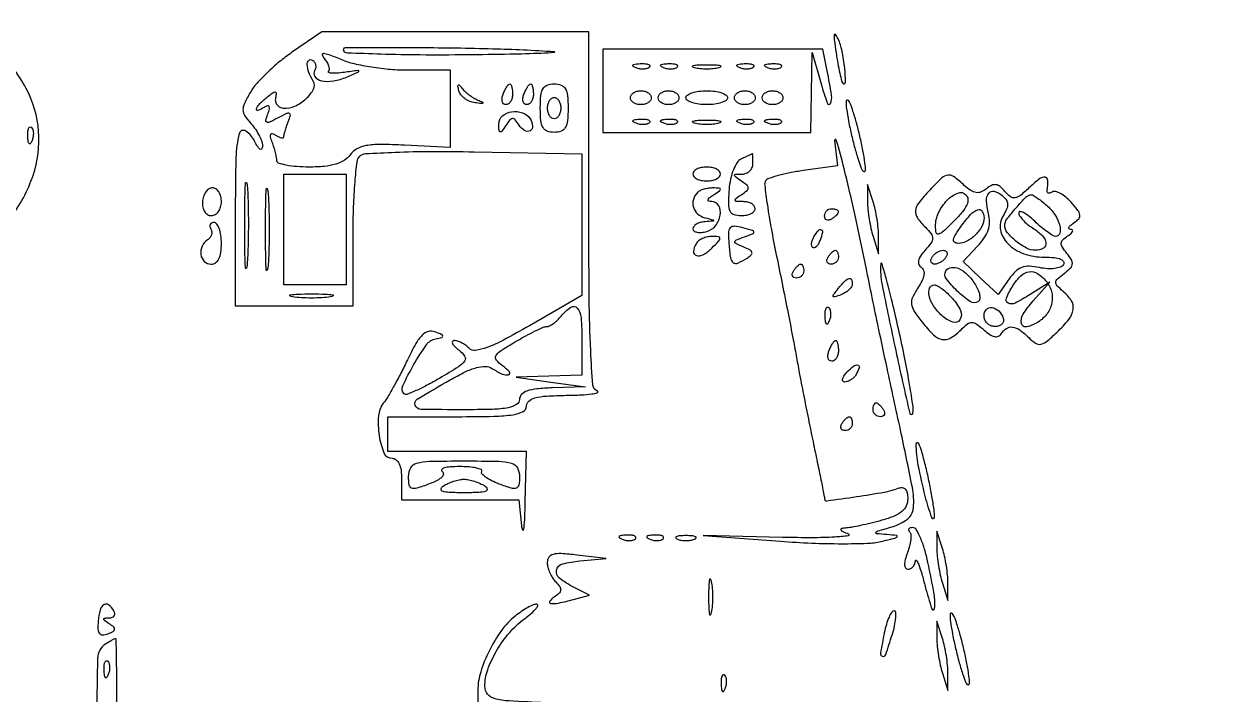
# Model space of a CAD drawing. Extents: x 23 to 255, y 40 to 184.
# Drawn here: x 74.74 to 89.27, y 153.72 to 161.9 of the extents above; entities that cross this region are included whole.
import ezdxf

# ---------------------------------------------------------------- set-up
doc = ezdxf.new("R2010")
doc.units = 0
doc.header["$MEASUREMENT"] = 0

msp = doc.modelspace()

# ---------------------------------------------------------------- linework, layer by layer
for points in [[(207.919475, 175.632891, 0.000007), (191.762556, 175.634099, 0.00002), (173.0434, 175.634494, 0.000013), (151.49745, 175.633531)], [(95.69618, 156.092772, 0.000016), (95.717608, 153.083264, 0.196413)], [(74.579835, 159.524835, 0.080969), (74.857126, 160.045684, 0.1019), (74.924853, 160.586723, 0.103022), (74.77334, 161.106015, 0.084419), (74.419254, 161.564474, 0.042049)]]:
    msp.add_lwpolyline(points, format="xyb")
for points in [[(78.012252, 161.5437, 0.021817), (77.860921, 161.429775, 0.018722), (77.711887, 161.297373, 0.019134), (77.585578, 161.16678, 0.050161), (77.50881, 161.061538, 0.020177), (77.435212, 160.923436, 0.119399), (77.418136, 160.843948, 0.14423), (77.441072, 160.772969, 0.034146), (77.518907, 160.674177, -0.03541), (77.573549, 160.604461, -0.033639), (77.61885, 160.526563, -0.035469), (77.649295, 160.452194, -0.091566), (77.657074, 160.394939, -0.168275), (77.646221, 160.367844, -0.387762), (77.626184, 160.365499, -0.101032), (77.595607, 160.398578, -0.023848), (77.559546, 160.46505, 0.134974), (77.452578, 160.587578, 0.515078), (77.373724, 160.55731, 0.057455), (77.332687, 160.262341, 0.005863), (77.3244, 159.5556), (77.3244, 158.4558), (78.0435, 158.4558), (78.7626, 158.4558), (78.7626, 159.32718, -0.008565), (78.768419, 159.666878, -0.012434), (78.786137, 159.966201, -0.008051), (78.810936, 160.213123, -0.16849), (78.842727, 160.27893, -0.184075), (78.91522, 160.31155, -0.00483), (79.274698, 160.329215, -0.009243), (79.713441, 160.33841, -0.005422), (80.238627, 160.334013), (81.5544, 160.308726), (81.553362, 159.445713), (81.552325, 158.5827), (80.912848, 158.212244, -0.008709), (80.598536, 158.0374, -0.033076), (80.393835, 157.944977, -0.056486), (80.256566, 157.910639, -0.233528), (80.177866, 157.937294, 0.042433), (80.134763, 157.973642, 0.037346), (80.084321, 158.003955, 0.039208), (80.034403, 158.024362, 0.0852), (79.99353, 158.030109, 0.27661), (79.974819, 158.018116, 0.241633), (79.975127, 157.994579, 0.08121), (80.003496, 157.957211, 0.02761), (80.055623, 157.912932, -0.085327), (80.123189, 157.840635, -0.306669), (80.122363, 157.78068, -0.100614), (80.04955, 157.711291, -0.007672), (79.816332, 157.569764, -0.011134), (79.663926, 157.48495, -0.017561), (79.529203, 157.419798, -0.011899), (79.417797, 157.373805, -0.296542), (79.386832, 157.380368, -0.312914), (79.369194, 157.47792, -0.022734), (79.50062, 157.734671, -0.025368), (79.657237, 157.979395, -0.189961), (79.770646, 158.052942, 0.012512), (79.846456, 158.070285, 0.376664), (79.85668, 158.085217, 0.266382), (79.843849, 158.102425, 0.008516), (79.760518, 158.13691, 0.160442), (79.680468, 158.141492, 0.134131), (79.606589, 158.098436, 0.067006), (79.527811, 157.993211, 0.015445), (79.425661, 157.796011, -0.007137), (79.345345, 157.634443, -0.007493), (79.261702, 157.477851, -0.007228), (79.185587, 157.344923, -0.032911), (79.135257, 157.2714, 0.146791), (79.072064, 157.110663, 0.058321), (79.080068, 156.871294, 0.061737), (79.139304, 156.659939, 0.302289), (79.237502, 156.5946, -0.176704), (79.286411, 156.576758, -0.11001), (79.323875, 156.527687, -0.073556), (79.347328, 156.447954, -0.034822), (79.3548, 156.3408), (79.3548, 156.087), (80.068793, 156.087), (80.782786, 156.087), (80.815972, 155.76975, 0.089741), (80.829787, 155.722281, 0.729347), (80.843616, 155.724396, 0.028552), (80.855879, 155.844596, 0.00535), (80.863378, 156.06585), (80.8776, 156.6792), (80.0316, 156.6792), (79.1856, 156.6792), (79.1856, 156.8907), (79.1856, 157.1022), (80.0316, 157.1022, 0.005163), (80.484214, 157.106873, 0.032071), (80.71545, 157.126522, 0.076301), (80.837105, 157.164314, 0.286822), (80.8776, 157.2291, -0.217437), (80.90543, 157.290071, -0.112062), (80.980938, 157.330461, -0.051988), (81.121248, 157.353696, -0.011625), (81.36405, 157.362679, 0.00846), (81.54385, 157.368191, 0.020338), (81.676541, 157.379931, 0.047327), (81.744203, 157.395309, 0.698914), (81.74475, 157.412029, -0.28401), (81.688589, 157.488441, -0.008141), (81.661559, 157.909599, -0.009756), (81.643619, 158.543344, -0.002176), (81.638814, 159.6261), (81.638628, 161.7975), (80.010264, 161.7975), (78.3819, 161.7975)], [(84.655519, 161.5437, 0.006898), (84.677519, 161.411497, 0.009719), (84.701039, 161.29435, 0.006366), (84.723757, 161.197456, 0.120459), (84.738123, 161.17005, 0.689044), (84.769573, 161.181832, 0.027799), (84.76101, 161.353315, 0.023299), (84.72876, 161.563752, 0.056746), (84.680649, 161.7129, 0.052205), (84.650232, 161.764849, 0.669598), (84.634582, 161.760964, 0.068523), (84.633919, 161.698476, 0.006223)], [(79.436683, 161.3322), (79.947, 161.3322), (79.947, 160.859196), (79.947, 160.386192), (79.390122, 160.41483, 0.010526), (79.093858, 160.423819, 0.046695), (78.920379, 160.409205, 0.083796), (78.80752, 160.368702, 0.107323), (78.725146, 160.295634, -0.097086), (78.652585, 160.228595, -0.066386), (78.549824, 160.18274, -0.049395), (78.410338, 160.156141, -0.022434), (78.224523, 160.1478, -0.018631), (78.074064, 160.153408, -0.030224), (77.947304, 160.170619, -0.030929), (77.853895, 160.195189, -0.323567), (77.832, 160.225481, 0.046979), (77.82826, 160.265198, 0.014648), (77.815351, 160.323729, 0.014499), (77.797019, 160.388613, 0.015514), (77.775323, 160.450859, -0.023756), (77.753788, 160.516084, -0.183547), (77.756677, 160.547524, -0.370727), (77.776656, 160.556113, -0.062479), (77.817623, 160.537385, 0.028142), (77.855619, 160.516761, 0.058548), (77.887526, 160.506043, 0.110237), (77.908463, 160.506304, 0.347766), (77.9166, 160.516588, -0.063716), (77.919625, 160.540229, -0.009132), (77.932794, 160.587302, -0.01025), (77.950621, 160.64266, -0.008591), (77.971728, 160.700623, 0.02563), (77.997097, 160.778435, 0.385913), (77.985174, 160.80175, 0.205211), (77.94982, 160.800218, 0.010821), (77.846732, 160.747884, -0.010841), (77.743842, 160.695656, -0.203259), (77.708358, 160.693988, -0.387401), (77.696358, 160.717177, -0.02619), (77.721381, 160.794221, 0.025444), (77.741714, 160.856509, 0.192656), (77.738205, 160.886628, 0.361459), (77.718038, 160.894694, 0.060158), (77.677177, 160.875785, -0.050112), (77.6006, 160.83847, -0.608296), (77.581895, 160.855539, -0.133658), (77.614558, 160.911588, -0.021176), (77.709873, 160.997762, -0.011035), (77.782265, 161.055191, -0.180464), (77.811426, 161.063941, -0.419849), (77.824503, 161.048734, -0.033679), (77.815623, 160.990816, 0.109241), (77.815541, 160.945791, 0.116017), (77.834592, 160.906027, 0.111368), (77.870157, 160.877781, 0.094509), (77.9166, 160.865381, 0.128783), (78.052378, 160.89061, 0.075715), (78.190363, 160.9832, 0.086406), (78.280129, 161.099759, 0.266784), (78.276534, 161.195457, -0.048455), (78.223636, 161.301653, -0.079178), (78.202982, 161.399868, -0.212245), (78.221914, 161.44882, -0.347297), (78.263807, 161.453657, -0.100076), (78.290039, 161.429069, -0.098183), (78.304879, 161.39606, -0.097697), (78.306041, 161.359746, -0.09801), (78.293318, 161.325757, 0.308441), (78.296657, 161.251256, 0.18375), (78.374786, 161.201815, 0.090929), (78.522255, 161.198956, 0.062025), (78.683523, 161.246354, 0.001173), (78.829733, 161.310267, 0.434261), (78.833219, 161.320216, 0.315748), (78.82195, 161.326036, 0.000985), (78.653922, 161.302881, -0.014946), (78.566441, 161.293305, -0.034899), (78.500615, 161.292689, -0.078348), (78.465781, 161.300361, -0.540807), (78.462838, 161.314438, 0.203908), (78.473034, 161.339738, 0.071554), (78.466579, 161.379218, 0.056681), (78.445902, 161.425747, 0.040348), (78.413093, 161.472483, -0.094473), (78.388143, 161.517686, -0.530327), (78.402122, 161.535724, -0.076197), (78.467555, 161.52138, -0.006968), (78.62261, 161.459117, 0.042655), (78.7747, 161.410311, 0.017653), (78.987043, 161.369482, 0.017314), (79.219035, 161.3415, 0.021356)], [(81.216, 161.55726, -0.917135), (81.216218, 161.546311, -0.017116), (81.057652, 161.534869, -0.004966), (80.676525, 161.524242, -0.001864), (80.142343, 161.516649, -0.004109), (79.581975, 161.515379, -0.006577), (79.103634, 161.524518, -0.002013), (78.692166, 161.539454, -0.24869), (78.648602, 161.56485, -0.587395), (78.671446, 161.606009, -0.001215), (79.577711, 161.605532, -0.005979), (80.466762, 161.592271, -0.009912)], [(81.8082, 161.0784), (81.8082, 160.5708), (83.0772, 160.5708), (84.3462, 160.5708), (84.354506, 161.05725), (84.362811, 161.5437), (84.4731, 161.163, 0.014578), (84.549825, 160.92441, 0.671251), (84.587492, 160.922594, 0.150465), (84.601321, 161.022218, 0.009162), (84.547125, 161.321625), (84.49425, 161.586), (83.151225, 161.586), (81.8082, 161.586)], [(82.377488, 161.365688, -0.126455), (82.349829, 161.349339, -0.060344), (82.308772, 161.342642, -0.05415), (82.261603, 161.345808, -0.051402), (82.215338, 161.359009, -0.054073), (82.180087, 161.377752, -0.470617), (82.178628, 161.39317, -0.168741), (82.203311, 161.405126, -0.018894), (82.26645, 161.410121, -0.028489), (82.325347, 161.409191, -0.077125), (82.365954, 161.399824, -0.208169), (82.381397, 161.384203, -0.296942)], [(82.715888, 161.365688, -0.126455), (82.688229, 161.349339, -0.060344), (82.647172, 161.342642, -0.05415), (82.600003, 161.345808, -0.051402), (82.553738, 161.359009, -0.054073), (82.518487, 161.377752, -0.470617), (82.517028, 161.39317, -0.168741), (82.541711, 161.405126, -0.018894), (82.60485, 161.410121, -0.028489), (82.663747, 161.409191, -0.077125), (82.704354, 161.399824, -0.208169), (82.719797, 161.384203, -0.296942)], [(83.22525, 161.358483, -0.039571), (83.157801, 161.346452, -0.024357), (83.0772, 161.342524, -0.024357), (82.996599, 161.346452, -0.039571), (82.92915, 161.358483, -0.161593), (82.907227, 161.372722, -0.542911), (82.911569, 161.385808, -0.052887), (82.971282, 161.394828, -0.011065), (83.0772, 161.397173, -0.011065), (83.183118, 161.394828, -0.052887), (83.242831, 161.385808, -0.542911), (83.247173, 161.372722, -0.161593)], [(83.646488, 161.365688, -0.126455), (83.618829, 161.349339, -0.060344), (83.577772, 161.342642, -0.05415), (83.530603, 161.345808, -0.051402), (83.484338, 161.359009, -0.054073), (83.449087, 161.377752, -0.470617), (83.447628, 161.39317, -0.168741), (83.472311, 161.405126, -0.018894), (83.53545, 161.410121, -0.028489), (83.594347, 161.409191, -0.077125), (83.634954, 161.399824, -0.208169), (83.650397, 161.384203, -0.296942)], [(83.984888, 161.365688, -0.126455), (83.957229, 161.349339, -0.060344), (83.916172, 161.342642, -0.05415), (83.869003, 161.345808, -0.051402), (83.822738, 161.359009, -0.054073), (83.787487, 161.377752, -0.470617), (83.786028, 161.39317, -0.168741), (83.810711, 161.405126, -0.018894), (83.87385, 161.410121, -0.028489), (83.932747, 161.409191, -0.077125), (83.973354, 161.399824, -0.208169), (83.988797, 161.384203, -0.296942)], [(80.2854, 160.965677, -0.011419), (80.3422, 160.940191, -0.524627), (80.343927, 160.929485, -0.218072), (80.326884, 160.923553, -0.006534), (80.25011, 160.931842, -0.068372), (80.185518, 160.948828, -0.06169), (80.1254, 160.983002, -0.065182), (80.078606, 161.028405, -0.101374), (80.05332, 161.0784, -0.015469), (80.040562, 161.131625, -0.258208), (80.045762, 161.148372, -0.422126), (80.059118, 161.147911, -0.023327), (80.088609, 161.112235, 0.046559), (80.124495, 161.072711, 0.025114), (80.175246, 161.030795, 0.024796), (80.231698, 160.992952, 0.035522)], [(80.7084, 161.0361, -0.062722), (80.702289, 160.987579, -0.08088), (80.684329, 160.946477, -0.098158), (80.657707, 160.918971, -0.152681), (80.626455, 160.9092, -0.184534), (80.599334, 160.919562, -0.147206), (80.582886, 160.946477, -0.100118), (80.580558, 160.987509, -0.055937), (80.593206, 161.0361, -0.02136), (80.614282, 161.084708, -0.030395), (80.637365, 161.125723, -0.030693), (80.659389, 161.15563, -0.222225), (80.675151, 161.163, -0.289661), (80.688005, 161.154871, -0.046727), (80.698633, 161.125723, -0.039339), (80.705991, 161.08473, -0.024748)], [(80.9622, 161.0361, -0.062722), (80.956089, 160.987579, -0.08088), (80.938129, 160.946477, -0.098158), (80.911507, 160.918971, -0.152681), (80.880255, 160.9092, -0.184534), (80.853134, 160.919562, -0.147206), (80.836686, 160.946477, -0.100118), (80.834358, 160.987509, -0.055937), (80.847006, 161.0361, -0.02136), (80.868082, 161.084708, -0.030395), (80.891165, 161.125723, -0.030693), (80.913189, 161.15563, -0.222225), (80.928951, 161.163, -0.289661), (80.941805, 161.154871, -0.046727), (80.952433, 161.125723, -0.039339), (80.959791, 161.08473, -0.024748)], [(81.3852, 160.8669, -0.022514), (81.378247, 160.712566, -0.10769), (81.351964, 160.628963, -0.177212), (81.300808, 160.585799, -0.087745), (81.216, 160.5708, -0.087745), (81.131192, 160.585799, -0.177212), (81.080036, 160.628963, -0.10769), (81.053753, 160.712566, -0.022514), (81.0468, 160.8669, -0.022514), (81.053753, 161.021234, -0.10769), (81.080036, 161.104837, -0.177212), (81.131192, 161.148001, -0.087745), (81.216, 161.163, -0.087745), (81.300808, 161.148001, -0.177212), (81.351964, 161.104837, -0.10769), (81.378247, 161.021234, -0.022514)], [(81.1314, 160.8669, 0.064853), (81.137719, 160.818386, 0.082425), (81.156251, 160.777277, 0.098894), (81.183737, 160.749777, 0.148195), (81.216, 160.74, 0.148195), (81.248263, 160.749777, 0.098894), (81.275749, 160.777277, 0.082425), (81.294281, 160.818386, 0.064853), (81.3006, 160.8669, 0.064853), (81.294281, 160.915414, 0.082425), (81.275749, 160.956523, 0.098894), (81.248263, 160.984023, 0.148195), (81.216, 160.9938, 0.148195), (81.183737, 160.984023, 0.098894), (81.156251, 160.956523, 0.082425), (81.137719, 160.915414, 0.064853)], [(82.4004, 160.9938, -0.148195), (82.390623, 160.961537, -0.098894), (82.363123, 160.934051, -0.082425), (82.322014, 160.915519, -0.064853), (82.2735, 160.9092, -0.064853), (82.224986, 160.915519, -0.082425), (82.183877, 160.934051, -0.098894), (82.156377, 160.961537, -0.148195), (82.1466, 160.9938, -0.148195), (82.156377, 161.026063, -0.098894), (82.183877, 161.053549, -0.082425), (82.224986, 161.072081, -0.064853), (82.2735, 161.0784, -0.064853), (82.322014, 161.072081, -0.082425), (82.363123, 161.053549, -0.098894), (82.390623, 161.026063, -0.148195)], [(82.7388, 160.9938, -0.148195), (82.729023, 160.961537, -0.098894), (82.701523, 160.934051, -0.082425), (82.660414, 160.915519, -0.064853), (82.6119, 160.9092, -0.064853), (82.563386, 160.915519, -0.082425), (82.522277, 160.934051, -0.098894), (82.494777, 160.961537, -0.148195), (82.485, 160.9938, -0.148195), (82.494777, 161.026063, -0.098894), (82.522277, 161.053549, -0.082425), (82.563386, 161.072081, -0.064853), (82.6119, 161.0784, -0.064853), (82.660414, 161.072081, -0.082425), (82.701523, 161.053549, -0.098894), (82.729023, 161.026063, -0.148195)], [(83.331, 160.9938, -0.254951), (83.313271, 160.961291, -0.06271), (83.256446, 160.934051, -0.048861), (83.174427, 160.915356, -0.031626), (83.0772, 160.9092, -0.031626), (82.979973, 160.915356, -0.048861), (82.897954, 160.934051, -0.06271), (82.841129, 160.961291, -0.254951), (82.8234, 160.9938, -0.254951), (82.841129, 161.026309, -0.06271), (82.897954, 161.053549, -0.048861), (82.979973, 161.072244, -0.031626), (83.0772, 161.0784, -0.031626), (83.174427, 161.072244, -0.048861), (83.256446, 161.053549, -0.06271), (83.313271, 161.026309, -0.254951)], [(83.6694, 160.9938, -0.148195), (83.659623, 160.961537, -0.098894), (83.632123, 160.934051, -0.082425), (83.591014, 160.915519, -0.064853), (83.5425, 160.9092, -0.064853), (83.493986, 160.915519, -0.082425), (83.452877, 160.934051, -0.098894), (83.425377, 160.961537, -0.148195), (83.4156, 160.9938, -0.148195), (83.425377, 161.026063, -0.098894), (83.452877, 161.053549, -0.082425), (83.493986, 161.072081, -0.064853), (83.5425, 161.0784, -0.064853), (83.591014, 161.072081, -0.082425), (83.632123, 161.053549, -0.098894), (83.659623, 161.026063, -0.148195)], [(84.0078, 160.9938, -0.148195), (83.998023, 160.961537, -0.098894), (83.970523, 160.934051, -0.082425), (83.929414, 160.915519, -0.064853), (83.8809, 160.9092, -0.064853), (83.832386, 160.915519, -0.082425), (83.791277, 160.934051, -0.098894), (83.763777, 160.961537, -0.148195), (83.754, 160.9938, -0.148195), (83.763777, 161.026063, -0.098894), (83.791277, 161.053549, -0.082425), (83.832386, 161.072081, -0.064853), (83.8809, 161.0784, -0.064853), (83.929414, 161.072081, -0.082425), (83.970523, 161.053549, -0.098894), (83.998023, 161.026063, -0.148195)], [(84.778397, 160.9515, 0.044874), (84.78342, 160.859647, 0.010554), (84.808782, 160.707746, 0.010788), (84.845546, 160.533655, 0.010425), (84.890167, 160.3593, 0.010506), (84.935996, 160.207061, 0.034987), (84.975038, 160.110259, 0.2376), (84.997959, 160.0928, 0.458662), (85.013803, 160.1055, 0.044874), (85.00878, 160.197353, 0.010554), (84.983418, 160.349254, 0.010788), (84.946654, 160.523345, 0.010425), (84.902033, 160.6977, 0.010506), (84.856204, 160.849939, 0.034987), (84.817162, 160.946741, 0.2376), (84.794241, 160.9642, 0.458662)], [(80.923379, 160.734371, -0.1176), (80.952132, 160.647444, -0.29308), (80.922283, 160.590785, -0.273486), (80.85553, 160.591999, -0.112315), (80.7884, 160.65785, 0.027559), (80.740444, 160.724119, 0.229999), (80.707835, 160.739357, 0.221623), (80.674898, 160.723398, 0.025631), (80.625095, 160.6554, -0.011267), (80.576617, 160.585059, -0.306546), (80.556468, 160.577706, -0.328172), (80.543238, 160.593682, -0.012169), (80.540495, 160.67655, -0.221793), (80.583809, 160.77155, -0.140061), (80.696657, 160.823059, -0.124466), (80.830153, 160.809964, -0.169544)], [(82.377488, 160.688887, -0.126455), (82.349829, 160.672539, -0.060344), (82.308772, 160.665842, -0.05415), (82.261603, 160.669008, -0.051402), (82.215338, 160.682209, -0.054073), (82.180087, 160.700952, -0.470617), (82.178628, 160.71637, -0.168741), (82.203311, 160.728326, -0.018894), (82.26645, 160.733321, -0.028489), (82.325347, 160.732391, -0.077125), (82.365954, 160.723024, -0.208169), (82.381397, 160.707403, -0.296942)], [(82.715888, 160.688887, -0.126455), (82.688229, 160.672539, -0.060344), (82.647172, 160.665842, -0.05415), (82.600003, 160.669008, -0.051402), (82.553738, 160.682209, -0.054073), (82.518487, 160.700952, -0.470617), (82.517028, 160.71637, -0.168741), (82.541711, 160.728326, -0.018894), (82.60485, 160.733321, -0.028489), (82.663747, 160.732391, -0.077125), (82.704354, 160.723024, -0.208169), (82.719797, 160.707403, -0.296942)], [(83.22525, 160.681683, -0.039571), (83.157801, 160.669652, -0.024357), (83.0772, 160.665724, -0.024357), (82.996599, 160.669652, -0.039571), (82.92915, 160.681683, -0.161593), (82.907227, 160.695922, -0.542911), (82.911569, 160.709008, -0.052887), (82.971282, 160.718028, -0.011065), (83.0772, 160.720373, -0.011065), (83.183118, 160.718028, -0.052887), (83.242831, 160.709008, -0.542911), (83.247173, 160.695922, -0.161593)], [(83.646488, 160.688887, -0.126455), (83.618829, 160.672539, -0.060344), (83.577772, 160.665842, -0.05415), (83.530603, 160.669008, -0.051402), (83.484338, 160.682209, -0.054073), (83.449087, 160.700952, -0.470617), (83.447628, 160.71637, -0.168741), (83.472311, 160.728326, -0.018894), (83.53545, 160.733321, -0.028489), (83.594347, 160.732391, -0.077125), (83.634954, 160.723024, -0.208169), (83.650397, 160.707403, -0.296942)], [(83.984888, 160.688887, -0.126455), (83.957229, 160.672539, -0.060344), (83.916172, 160.665842, -0.05415), (83.869003, 160.669008, -0.051402), (83.822738, 160.682209, -0.054073), (83.787487, 160.700952, -0.470617), (83.786028, 160.71637, -0.168741), (83.810711, 160.728326, -0.018894), (83.87385, 160.733321, -0.028489), (83.932747, 160.732391, -0.077125), (83.973354, 160.723024, -0.208169), (83.988797, 160.707403, -0.296942)], [(74.844191, 160.470338, -0.054073), (74.825448, 160.435087, -0.470617), (74.81003, 160.433628, -0.168741), (74.798074, 160.458311, -0.018894), (74.793079, 160.52145, -0.028489), (74.794009, 160.580347, -0.077125), (74.803376, 160.620954, -0.208169), (74.818997, 160.636397, -0.296942), (74.837513, 160.632487, -0.126455), (74.853861, 160.604829, -0.060344), (74.860558, 160.563772, -0.05415), (74.857392, 160.516603, -0.051402)], [(84.637261, 160.4721), (84.671674, 160.1619), (84.255232, 160.104624, 0.013744), (84.092629, 160.077688, 0.019014), (83.94867, 160.044031, 0.015845), (83.833639, 160.008525, 0.17324), (83.79641, 159.978778, 0.171175), (83.784806, 159.925514, 0.004655), (83.817105, 159.685669, 0.009137), (83.8634, 159.40142, 0.006076), (83.926374, 159.077253, -0.001287), (83.997836, 158.72733, -0.00116), (84.070041, 158.364724, -0.001162), (84.133256, 158.039384, -0.003685), (84.173441, 157.8213, 0.003468), (84.211382, 157.61489, 0.001435), (84.265444, 157.336172, 0.001419), (84.32511, 157.037694, 0.001828), (84.381713, 156.7638, -0.000903), (84.432906, 156.518379, -0.001406), (84.476052, 156.30665, -0.000387), (84.51299, 156.122005, -0.048642), (84.515331, 156.098544, 0.453543), (84.541443, 156.075782, 0.002565), (84.905085, 156.126943, 0.008073), (85.241985, 156.181673, 0.047339), (85.414516, 156.229757, -0.114441), (85.463789, 156.236626, -0.190112), (85.500768, 156.218069, -0.134438), (85.523497, 156.1725, -0.048889), (85.5306, 156.100028, -0.105099), (85.512149, 156.013218, -0.115744), (85.460256, 155.94486, -0.078512), (85.36549, 155.888784, -0.026687), (85.21335, 155.837648, -0.007547), (85.082584, 155.80345, -0.007754), (84.952015, 155.773539, -0.007553), (84.838047, 155.751079, -0.032248), (84.7692, 155.743126, 0.04178), (84.721677, 155.736717, 0.497028), (84.715019, 155.722228, 0.164179), (84.73641, 155.702159, 0.013775), (84.807206, 155.672184, -0.772333), (84.80445, 155.648827, -0.021177), (84.639143, 155.632956, -0.013037), (84.364263, 155.625451, -0.005878), (84.003506, 155.62925), (83.0349, 155.65084), (83.977153, 155.581563, 0.008436), (84.358755, 155.559971, 0.009489), (84.726176, 155.552375, 0.008851), (85.038404, 155.557373, 0.04961), (85.203853, 155.579483, 0.002929), (85.37296, 155.62048, 0.153431), (85.401232, 155.637743, 0.606293), (85.395709, 155.651901, 0.007978), (85.2768, 155.66297, -0.006797), (85.149204, 155.674544, -0.563406), (85.142273, 155.689244, -0.175097), (85.167029, 155.70762, -0.002694), (85.34025, 155.758649, 0.093708), (85.526032, 155.852544, 0.210501), (85.600345, 155.988246, 0.070214), (85.586708, 156.239954, 0.00484), (85.442096, 156.938968, -0.000282), (85.278301, 157.695856, -0.000993), (85.174188, 158.18297, -0.001468), (85.09592, 158.558187, -0.001628), (85.02256, 158.9211, 0.005551), (84.89302, 159.537018, 0.006273), (84.754709, 160.125221, 0.0116), (84.658751, 160.47646, 0.914093)], [(83.5002, 160.247604, 0.142035), (83.448525, 160.203399, 0.049591), (83.402728, 160.115829, 0.043197), (83.36781, 160.001501, 0.033669), (83.349317, 159.87285, 0.017048), (83.342084, 159.698082, 0.111431), (83.360678, 159.612805, 0.20546), (83.408497, 159.570106, 0.081079), (83.497367, 159.5556, 0.047207), (83.563209, 159.56183, 0.067188), (83.618865, 159.580451, 0.087338), (83.656395, 159.607888, 0.193692), (83.6694, 159.6402, 0.169824), (83.658075, 159.672581, 0.09332), (83.62591, 159.700329, 0.074289), (83.577984, 159.719328, 0.055145), (83.52135, 159.726095, -0.012169), (83.438482, 159.728838, -0.328172), (83.422506, 159.742068, -0.306546), (83.429859, 159.762217, -0.011267), (83.5002, 159.810695, 0.02521), (83.569122, 159.861086, 0.226004), (83.5848, 159.894, 0.226004), (83.569122, 159.926914, 0.02521), (83.5002, 159.977305, -0.008698), (83.426969, 160.027222, -0.265552), (83.417955, 160.04657, -0.372662), (83.430885, 160.059213, -0.012778), (83.50725, 160.061905, 0.093433), (83.558383, 160.072057, 0.095571), (83.601852, 160.100096, 0.0981), (83.630954, 160.141579, 0.104427), (83.6412, 160.1901, 0.005216), (83.640697, 160.238358, 0.009339), (83.639129, 160.277976, 0.004563), (83.636978, 160.309869, 0.611382), (83.63415, 160.311054, -0.063718), (83.628391, 160.307335, -0.000941), (83.591894, 160.289963, -0.002549), (83.549343, 160.270072, -0.001679)], [(82.908, 160.0632, 0.191087), (82.920815, 160.030893, 0.088204), (82.957703, 160.003451, 0.068025), (83.012446, 159.984834, 0.048028), (83.0772, 159.9786, 0.048028), (83.141954, 159.984834, 0.068025), (83.196697, 160.003451, 0.088204), (83.233585, 160.030893, 0.191087), (83.2464, 160.0632, 0.191087), (83.233585, 160.095507, 0.088204), (83.196697, 160.122949, 0.068025), (83.141954, 160.141566, 0.048028), (83.0772, 160.1478, 0.048028), (83.012446, 160.141566, 0.068025), (82.957703, 160.122949, 0.088204), (82.920815, 160.095507, 0.191087)], [(77.471611, 158.987639, -0.045022), (77.460352, 158.914362, -0.85479), (77.449885, 158.915266, -0.014736), (77.442567, 159.095326, -0.002694), (77.440646, 159.4287, -0.002807), (77.442397, 159.762799, -0.012902), (77.449497, 159.956375, -0.764402), (77.460134, 159.958564, -0.099936), (77.471264, 159.918239, -0.011299), (77.480964, 159.714135, -0.006131), (77.484138, 159.462938, -0.006105), (77.48111, 159.207133, -0.009604)], [(85.039866, 159.7248, 0.025208), (85.044723, 159.628521, 0.014493), (85.059763, 159.5133, 0.014456), (85.081635, 159.398135, 0.023338), (85.1076, 159.3018), (85.175334, 159.0903), (85.175334, 159.3018, 0.025208), (85.170477, 159.398079, 0.014493), (85.155437, 159.5133, 0.014456), (85.133565, 159.628465, 0.023338), (85.1076, 159.7248), (85.039866, 159.9363)], [(85.799147, 159.867397, 0.021701), (85.665429, 159.712076, 0.138707), (85.626159, 159.617012, 0.183392), (85.648205, 159.529456, 0.044024), (85.746112, 159.412602, -0.032653), (85.815892, 159.33306, -0.170215), (85.833834, 159.278486, -0.1546), (85.814595, 159.221639, -0.02562), (85.740601, 159.130944, 0.035649), (85.686772, 159.062197, 0.092108), (85.661794, 159.004623, 0.14991), (85.665075, 158.959108, 0.163342), (85.693349, 158.925087, -0.169531), (85.723322, 158.888125, -0.12486), (85.728469, 158.835251, -0.077265), (85.70624, 158.764791, -0.030062), (85.65533, 158.675861, 0.034808), (85.589167, 158.557702, 0.140486), (85.575995, 158.476963, 0.117005), (85.606554, 158.393343, 0.0208), (85.70471, 158.257273, 0.031862), (85.844504, 158.101134, 0.146788), (85.950689, 158.045124, 0.188258), (86.054606, 158.063848, 0.058809), (86.181198, 158.163712, -0.032653), (86.26074, 158.233492, -0.170215), (86.315314, 158.251434, -0.1546), (86.372161, 158.232195, -0.02562), (86.462856, 158.158201, 0.035064), (86.532215, 158.103761, 0.093945), (86.589613, 158.078949, 0.153661), (86.634957, 158.082778, 0.158312), (86.669294, 158.111889, -0.107939), (86.733592, 158.178382, -0.181373), (86.808312, 158.195742, -0.124172), (86.897515, 158.160357, -0.040192), (87.006503, 158.067612, 0.047378), (87.089965, 157.998627, 0.197238), (87.152569, 157.985509, 0.128566), (87.22282, 158.018467, 0.016141), (87.349484, 158.131062, 0.0337), (87.49561, 158.289664, 0.131864), (87.548824, 158.410481, 0.182316), (87.526002, 158.518616, 0.077505), (87.426461, 158.63134, -0.026628), (87.352542, 158.699648, -0.210214), (87.336606, 158.742347, -0.199382), (87.356925, 158.784325, -0.023759), (87.439014, 158.850555, 0.035777), (87.513497, 158.91366, 0.165679), (87.538592, 158.963309, 0.171048), (87.527755, 159.016993, 0.0387), (87.473243, 159.094104, -0.029251), (87.417412, 159.17, -0.15526), (87.403944, 159.219101, -0.194053), (87.422694, 159.260673, -0.049936), (87.48184, 159.306952, 0.030341), (87.523222, 159.336798, 0.113205), (87.54277, 159.361994, 0.334206), (87.539271, 159.378354, 0.172798), (87.5187, 159.3864, -0.179273), (87.498436, 159.394621, -0.331392), (87.49524, 159.411183, -0.109975), (87.515464, 159.436792, -0.029829), (87.557636, 159.467131, 0.064804), (87.61647, 159.516028, 0.222778), (87.631209, 159.562113, 0.133248), (87.60737, 159.619492, 0.019215), (87.52518, 159.71764, 0.035386), (87.459929, 159.780218, 0.048999), (87.392864, 159.82569, 0.059351), (87.333654, 159.849294, 0.206449), (87.293797, 159.843417, -0.06156), (87.265745, 159.83053, -0.16608), (87.244112, 159.830996, -0.234561), (87.231965, 159.843793, -0.118182), (87.230522, 159.866562, 0.045485), (87.240082, 159.984195, 0.357342), (87.207385, 160.023314, 0.215463), (87.142927, 160.007795, 0.023378), (87.023798, 159.905929, -0.01665), (86.906158, 159.802565, -0.127521), (86.839991, 159.771905, -0.210561), (86.783907, 159.785321, -0.057113), (86.716473, 159.849925, 0.045062), (86.657355, 159.909353, 0.138602), (86.6061, 159.932395, 0.152616), (86.553486, 159.924128, 0.058562), (86.490688, 159.883367, -0.071977), (86.42568, 159.843598, -0.140087), (86.365838, 159.83596, -0.110804), (86.301463, 159.861087, -0.035698), (86.220302, 159.924624, 0.023628), (86.090734, 160.031195, 0.196503), (86.018591, 160.049847, 0.157753), (85.945471, 160.014708, 0.013926)], [(76.924661, 159.7248, 0.066491), (76.928488, 159.658435, 0.095658), (76.95032, 159.603953, 0.115555), (76.98702, 159.568449, 0.135509), (77.033558, 159.5556, 0.137911), (77.079945, 159.568643, 0.100156), (77.119468, 159.605302, 0.085963), (77.146077, 159.660135, 0.070191), (77.1552, 159.7248, 0.062504), (77.147081, 159.789495, 0.080718), (77.123212, 159.844297, 0.098074), (77.087834, 159.880973, 0.153153), (77.046303, 159.894, 0.1482), (77.003766, 159.881109, 0.089983), (76.965651, 159.844297, 0.07566), (76.937655, 159.789494, 0.061594)], [(77.725171, 158.94225, -0.067956), (77.713871, 158.888054, -0.813012), (77.703226, 158.889507, -0.014551), (77.695953, 159.067913, -0.002911), (77.694099, 159.3864, -0.002911), (77.695953, 159.704887, -0.014551), (77.703226, 159.883293, -0.813012), (77.713871, 159.884746, -0.067956), (77.725171, 159.83055, -0.01099), (77.734856, 159.628348, -0.006471), (77.737988, 159.3864, -0.006471), (77.734856, 159.144452, -0.01099)], [(82.9644, 159.8376, 0.127289), (82.914483, 159.75283, 0.142945), (82.914955, 159.658422, 0.139296), (82.966454, 159.577326, 0.118701), (83.05605, 159.529317, -0.001923), (83.155555, 159.502904, -0.339035), (83.1618, 159.494753, -0.392517), (83.155365, 159.487819, -0.002113), (83.05605, 159.480814, 0.049341), (82.999402, 159.471393, 0.066432), (82.95149, 159.451358, 0.083422), (82.919121, 159.424359, 0.179168), (82.908, 159.39432, 0.24384), (82.921328, 159.368617, 0.106581), (82.957703, 159.353163, 0.070464), (83.012369, 159.350499, 0.040966), (83.0772, 159.361887, 0.162383), (83.185074, 159.432214, 0.125305), (83.242926, 159.561139, 0.170156), (83.22382, 159.676164, 0.27054), (83.14065, 159.726095, -0.066727), (83.102164, 159.731735, -0.405416), (83.093063, 159.747569, -0.167501), (83.109191, 159.772156, -0.021149), (83.1618, 159.8094, 0.008598), (83.235053, 159.858545, 0.267923), (83.243991, 159.877575, 0.372664), (83.23119, 159.89006, 0.012454), (83.15475, 159.892705, 0.037881), (83.09933, 159.889038, 0.035016), (83.04358, 159.877052, 0.036904), (82.995447, 159.859178, 0.089251)], [(86.098574, 159.492919, -0.007549), (85.963886, 159.362238, -0.116372), (85.908311, 159.330159, -0.427112), (85.878591, 159.346999, -0.062071), (85.869, 159.423961, -0.110458), (85.906017, 159.589479, -0.081606), (86.012773, 159.744557, -0.105893), (86.14026, 159.830666, -0.300714), (86.240395, 159.810245, -0.185426), (86.26435, 159.756416, -0.118631), (86.251666, 159.688311, -0.068146), (86.198048, 159.602097, -0.02324)], [(86.693817, 159.553118, 0.189335), (86.661913, 159.381698, 0.149765), (86.750968, 159.21375, 0.112816), (86.94656, 159.090785, 0.084339), (87.198405, 159.048, -0.02265), (87.317278, 159.042612, -0.069331), (87.39567, 159.024338, -0.163172), (87.430988, 158.995131, -0.284827), (87.431039, 158.958447, -0.166335), (87.392947, 158.927163, -0.057799), (87.323022, 158.90987, -0.048853), (87.234471, 158.90727, -0.036998), (87.138184, 158.92106, 0.042435), (87.013797, 158.937497, 0.101213), (86.922153, 158.923161, 0.104288), (86.845177, 158.87439, 0.046839), (86.76726, 158.782748), (86.633845, 158.59227), (86.420148, 158.793028), (86.206451, 158.993785), (86.386473, 159.185409, 0.041537), (86.464864, 159.284121, 0.068319), (86.511331, 159.379897, 0.075686), (86.527471, 159.477307, 0.064846), (86.515387, 159.580657, -0.046362), (86.491224, 159.737097, -0.178828), (86.519183, 159.829664, -0.309642), (86.586205, 159.852098, -0.104165), (86.682277, 159.801451, -0.067664), (86.73066, 159.748776, -0.141278), (86.748402, 159.69649, -0.1149), (86.737131, 159.63537, -0.036788)], [(87.237089, 159.669388, -0.066225), (87.330517, 159.559134, -0.078522), (87.385384, 159.434261, -0.132742), (87.38476, 159.340545, -0.337), (87.333803, 159.3018, -0.142117), (87.300948, 159.311331, -0.015619), (87.235325, 159.355834, -0.018079), (87.159226, 159.4153, -0.013682), (87.080003, 159.485747, 0.020226), (87.004767, 159.550905, 0.045347), (86.941717, 159.592454, 0.095306), (86.900522, 159.605287, 0.447398), (86.8842, 159.590697, 0.146659), (86.895436, 159.553215, 0.039831), (86.933903, 159.503866, 0.03672), (86.988639, 159.452291, 0.031013), (87.0534, 159.406033, -0.055089), (87.171733, 159.312608, -0.166664), (87.21688, 159.22197, -0.303816), (87.185451, 159.158228, -0.131452), (87.089657, 159.1326, -0.119543), (86.978845, 159.159478, -0.051702), (86.850963, 159.24312, -0.051691), (86.746864, 159.347309, -0.172089), (86.715, 159.437146, -0.162462), (86.73955, 159.510709, -0.017883), (86.852872, 159.650848, -0.016507), (86.97592, 159.783262, -0.199857), (87.0387, 159.8094, -0.1399), (87.063701, 159.802265, -0.014647), (87.114994, 159.768271, -0.017248), (87.174648, 159.72301, -0.013002)], [(84.6846, 159.602893, -0.151918), (84.679055, 159.585065, -0.038439), (84.659749, 159.561186, -0.035638), (84.632383, 159.536057, -0.029505), (84.6, 159.5133, -0.082592), (84.567674, 159.500059, -0.161196), (84.540251, 159.502691, -0.182303), (84.522023, 159.520579, -0.108972), (84.5154, 159.550607, -0.093332), (84.52184, 159.584807, -0.09642), (84.540251, 159.613882, -0.099167), (84.56772, 159.633342, -0.105053), (84.6, 159.6402, -0.042167), (84.632389, 159.637464, -0.061769), (84.659749, 159.629241, -0.081139), (84.678301, 159.617159, -0.210953)], [(86.4612, 159.53022, -0.123208), (86.434635, 159.42405, -0.07547), (86.357044, 159.320058, -0.075215), (86.25174, 159.243443, -0.120284), (86.14423, 159.2172, -0.15613), (86.10175, 159.230796, -0.290693), (86.088667, 159.263037, -0.096672), (86.112067, 159.322825, -0.01584), (86.1823, 159.426041, -0.025918), (86.297921, 159.568733, -0.120707), (86.384827, 159.6279, -0.355553), (86.438219, 159.609866, -0.141388)], [(77.024687, 159.392246, -0.108373), (77.036667, 159.358127, -0.099685), (77.033806, 159.321016, -0.095498), (77.016506, 159.286625, -0.090427), (76.98738, 159.260353, 0.148211), (76.919841, 159.183803, 0.14235), (76.904788, 159.081332, 0.164492), (76.946918, 158.996935, 0.19796), (77.0283, 158.9634, 0.152103), (77.083202, 158.980497, 0.12651), (77.123475, 159.02685, 0.082504), (77.147674, 159.105352, 0.033607), (77.1552, 159.2172, 0.033538), (77.148672, 159.314416, 0.051357), (77.128882, 159.396446, 0.066625), (77.099993, 159.452982, 0.246132), (77.065607, 159.471, 0.098926), (77.035199, 159.464924, 0.176081), (77.01663, 159.447866, 0.169366), (77.012933, 159.422307, 0.090666)], [(83.34824, 159.209477, 0.017707), (83.367135, 159.040653, 0.19387), (83.400963, 158.9829, 0.277822), (83.457493, 158.976315, 0.034756), (83.570743, 159.037522, 0.049185), (83.620578, 159.07646, 0.28581), (83.628542, 159.107333, 0.19688), (83.604051, 159.136821, 0.025587), (83.528443, 159.172207, -0.009852), (83.431298, 159.214002, -0.315152), (83.418818, 159.235098, -0.2832), (83.433932, 159.255901, -0.008528), (83.53797, 159.296667, 0.007826), (83.642138, 159.337317, 0.359229), (83.65228, 159.356179, 0.280809), (83.635981, 159.37389, 0.005896), (83.516064, 159.406764, 0.040914), (83.413451, 159.424801, 0.244222), (83.364726, 159.404951, 0.176315), (83.343451, 159.347708, 0.020714)], [(84.459993, 159.255851, -0.035865), (84.437891, 159.208671, -0.069269), (84.412769, 159.175495, -0.118528), (84.388962, 159.160951, -0.281567), (84.369577, 159.165623, -0.156651), (84.358241, 159.187687, -0.070517), (84.357482, 159.220604, -0.059701), (84.366676, 159.258667, -0.049364), (84.385021, 159.296171, -0.030391), (84.441016, 159.375552, -0.36195), (84.475242, 159.38253, -0.344086), (84.489741, 159.349583, -0.029555)], [(82.946821, 159.211571, 0.116638), (82.916181, 159.119527, 0.362965), (82.950778, 159.069733, 0.198613), (83.037002, 159.08056, 0.067191), (83.139643, 159.158786, 0.007828), (83.226026, 159.247917, 0.185397), (83.239017, 159.27975, 0.392789), (83.22275, 159.29801, 0.023635), (83.142621, 159.3018, 0.057804), (83.084919, 159.295107, 0.050257), (83.02734, 159.275295, 0.052917), (82.978407, 159.246126, 0.093758)], [(84.6846, 159.048, -0.105053), (84.677742, 159.01572, -0.099167), (84.658282, 158.988251, -0.09642), (84.629207, 158.96984, -0.093332), (84.595007, 158.9634, -0.108972), (84.564979, 158.970023, -0.182303), (84.547091, 158.988251, -0.161196), (84.544459, 159.015674, -0.082592), (84.5577, 159.048, -0.029505), (84.580457, 159.080383, -0.035638), (84.605586, 159.107749, -0.038439), (84.629465, 159.127055, -0.151918), (84.647293, 159.1326, -0.210953), (84.661559, 159.126301, -0.081139), (84.673641, 159.107749, -0.061769), (84.681864, 159.080389, -0.042167)], [(85.9959, 159.048, -0.064269), (85.969627, 159.015638, -0.051777), (85.934122, 158.988251, -0.053414), (85.895242, 158.969621, -0.085235), (85.859014, 158.9634, -0.117858), (85.83097, 158.970104, -0.186277), (85.814624, 158.988251, -0.154201), (85.81301, 159.01565, -0.076764), (85.8267, 159.048, -0.064269), (85.852973, 159.080362, -0.051777), (85.888478, 159.107749, -0.053414), (85.927358, 159.126379, -0.085235), (85.963586, 159.1326, -0.117858), (85.99163, 159.125896, -0.186277), (86.007976, 159.107749, -0.154201), (86.00959, 159.08035, -0.076764)], [(84.2616, 158.8788, -0.105053), (84.254742, 158.84652, -0.099167), (84.235282, 158.819051, -0.09642), (84.206207, 158.80064, -0.093332), (84.172007, 158.7942, -0.108972), (84.141979, 158.800823, -0.182303), (84.124091, 158.819051, -0.161196), (84.121459, 158.846474, -0.082592), (84.1347, 158.8788, -0.029505), (84.157457, 158.911183, -0.035638), (84.182586, 158.938549, -0.038439), (84.206465, 158.957855, -0.151918), (84.224293, 158.9634, -0.210953), (84.238559, 158.957101, -0.081139), (84.250641, 158.938549, -0.061769), (84.258864, 158.911189, -0.042167)], [(85.200523, 158.968486, 0.066538), (85.217194, 158.711024, 0.003594), (85.38334, 157.910857, 0.003532), (85.554353, 157.142439, 0.840652), (85.592949, 157.1445, 0.066711), (85.59145, 157.25276, 0.005818), (85.547887, 157.524936, 0.007561), (85.487001, 157.849444, 0.005806), (85.411045, 158.202, 0.003619), (85.332803, 158.534587, 0.00744), (85.265797, 158.793579, 0.007983), (85.214273, 158.970087, 0.830982)], [(86.355537, 158.711888, -0.040782), (86.389535, 158.64606, -0.060353), (86.407136, 158.583596, -0.079538), (86.406903, 158.53364, -0.21676), (86.38768, 158.504948, -0.295241), (86.292695, 158.506904, -0.042547), (86.134393, 158.634867, -0.04266), (86.000536, 158.787276, -0.306322), (85.996733, 158.880148, -0.225461), (86.062941, 158.922933, -0.143142), (86.155367, 158.908572, -0.090881), (86.26011, 158.833834, -0.05293)], [(84.8538, 158.718651, -0.148172), (84.843864, 158.68586, -0.058677), (84.813008, 158.649642, -0.05126), (84.768063, 158.615791, -0.0442), (84.714934, 158.589815, -0.012731), (84.638771, 158.562792, -0.389672), (84.621895, 158.570484, -0.27071), (84.624762, 158.592631, -0.008807), (84.682993, 158.665363, -0.017238), (84.764705, 158.757187, -0.127361), (84.814084, 158.787855, -0.389178), (84.842844, 158.77432, -0.097466)], [(87.219227, 158.755964, -0.109508), (87.283781, 158.630309, -0.113165), (87.288118, 158.490713, -0.108953), (87.230697, 158.359088, -0.095386), (87.120908, 158.25636, -0.082421), (86.982899, 158.198414, -0.414931), (86.918739, 158.238066, -0.199671), (86.937601, 158.352357, -0.043536), (87.060116, 158.515292), (87.2649, 158.743317), (87.02491, 158.592799, -0.022634), (86.839467, 158.487871, -0.240795), (86.755389, 158.488119, -0.395042), (86.733798, 158.548613, -0.037168), (86.814089, 158.701362, -0.061371), (86.912243, 158.822534, -0.159688), (87.012051, 158.870829, -0.176674), (87.114161, 158.848448, -0.078299)], [(86.075676, 158.545731, -0.075518), (86.174154, 158.396987, -0.25312), (86.167179, 158.284194, -0.356582), (86.080043, 158.254527, -0.094951), (85.945201, 158.336501, -0.063015), (85.84528, 158.452901, -0.087358), (85.790672, 158.578807, -0.15671), (85.797643, 158.670434, -0.304951), (85.855888, 158.7096, -0.134156), (85.892707, 158.69954, -0.026813), (85.949939, 158.661463, -0.02659), (86.013655, 158.608465, -0.022062)], [(78.48765, 158.564405, -0.023547), (78.381712, 158.553427, -0.014044), (78.255, 158.549867, -0.014044), (78.128288, 158.553427, -0.023547), (78.02235, 158.564405, -0.124239), (77.99169, 158.577279, -0.664672), (77.994723, 158.589296, -0.03126), (78.088286, 158.597536, -0.006336), (78.255, 158.599648, -0.006336), (78.421714, 158.597536, -0.03126), (78.515277, 158.589296, -0.664672), (78.51831, 158.577279, -0.124239)], [(81.5544, 158.0328), (81.5544, 157.6098), (81.15255, 157.596509), (80.7507, 157.583218), (81.1737, 157.5252), (81.5967, 157.467182), (81.19485, 157.453891, 0.016204), (81.002359, 157.441271, 0.059517), (80.88334, 157.415059, 0.115188), (80.81734, 157.373217, 0.196576), (80.793, 157.3137, -0.261764), (80.757387, 157.250337, -0.091704), (80.65623, 157.211819, -0.038493), (80.463673, 157.191725, -0.006757), (80.09928, 157.1868, -0.00489), (79.591939, 157.191762, -0.298179), (79.520409, 157.240607, -0.37007), (79.544642, 157.314527, -0.006069), (79.948055, 157.552515, -0.017555), (80.130483, 157.648825, -0.045667), (80.269362, 157.700999, -0.067899), (80.375877, 157.715196, -0.141106), (80.455655, 157.691958, 0.030149), (80.582914, 157.621852, 0.168772), (80.659105, 157.613526, 0.572467), (80.669828, 157.647538, 0.051286), (80.587127, 157.722124, -0.055509), (80.51017, 157.792715, -0.311373), (80.504154, 157.845299, -0.128593), (80.557249, 157.902798, -0.009093), (80.744994, 158.018224, -0.009011), (80.869352, 158.088607, -0.011864), (80.985363, 158.148016, -0.009404), (81.083637, 158.193175, -0.10335), (81.125877, 158.202, 0.122766), (81.159629, 158.210414, 0.034898), (81.205832, 158.239277, 0.032894), (81.25518, 158.280332, 0.029606), (81.3006, 158.3289, -0.068177), (81.418606, 158.437068, -0.384403), (81.496338, 158.427049, -0.159586), (81.543831, 158.312204, -0.018908)], [(84.573191, 158.270738, -0.054073), (84.554448, 158.235487, -0.470617), (84.53903, 158.234028, -0.168741), (84.527074, 158.258711, -0.018894), (84.522079, 158.32185, -0.028489), (84.523009, 158.380747, -0.077125), (84.532376, 158.421354, -0.208169), (84.547997, 158.436797, -0.296942), (84.566513, 158.432887, -0.126455), (84.582861, 158.405229, -0.060344), (84.589558, 158.364172, -0.05415), (84.586392, 158.317003, -0.051402)], [(86.695613, 158.302462, -0.134046), (86.697726, 158.264243, -0.144529), (86.679915, 158.231511, -0.119977), (86.643819, 158.209549, -0.077096), (86.59515, 158.202, -0.099038), (86.54403, 158.212226, -0.097945), (86.500548, 158.241348, -0.097945), (86.471426, 158.28483, -0.099038), (86.4612, 158.33595, -0.190724), (86.490554, 158.410105, -0.244413), (86.558798, 158.434056, -0.165501), (86.6408, 158.392409, -0.113253)], [(84.6846, 157.9059, -0.062722), (84.678489, 157.857379, -0.08088), (84.660529, 157.816277, -0.098158), (84.633907, 157.788771, -0.152681), (84.602655, 157.779, -0.184534), (84.575534, 157.789362, -0.147206), (84.559086, 157.816277, -0.100118), (84.556758, 157.857309, -0.055937), (84.569406, 157.9059, -0.02136), (84.590482, 157.954508, -0.030395), (84.613565, 157.995523, -0.030693), (84.635589, 158.02543, -0.222225), (84.651351, 158.0328, -0.289661), (84.664205, 158.024671, -0.046727), (84.674833, 157.995523, -0.039339), (84.682191, 157.95453, -0.024748)], [(84.899579, 157.615429, -0.059523), (84.872096, 157.580915, -0.050715), (84.835831, 157.551705, -0.053114), (84.796713, 157.531805, -0.09137), (84.760872, 157.5252, -0.236389), (84.739533, 157.535886, -0.218285), (84.734337, 157.55997, -0.09576), (84.750813, 157.598054, -0.036357), (84.787015, 157.643567, -0.036267), (84.868256, 157.719812, -0.235763), (84.921395, 157.73159, -0.44121), (84.939216, 157.698561, -0.054386)], [(85.2345, 157.1868, -0.082592), (85.247741, 157.154474, -0.161196), (85.245109, 157.127051, -0.182303), (85.227221, 157.108823, -0.108972), (85.197193, 157.1022, -0.093332), (85.162993, 157.10864, -0.09642), (85.133918, 157.127051, -0.099167), (85.114458, 157.15452, -0.105053), (85.1076, 157.1868, -0.042167), (85.110336, 157.219189, -0.061769), (85.118559, 157.246549, -0.081139), (85.130641, 157.265101, -0.210953), (85.144907, 157.2714, -0.151918), (85.162735, 157.265855, -0.038439), (85.186614, 157.246549, -0.035638), (85.211743, 157.219183, -0.029505)], [(84.8538, 157.0176, -0.105053), (84.846942, 156.98532, -0.099167), (84.827482, 156.957851, -0.09642), (84.798407, 156.93944, -0.093332), (84.764207, 156.933, -0.108972), (84.734179, 156.939623, -0.182303), (84.716291, 156.957851, -0.161196), (84.713659, 156.985274, -0.082592), (84.7269, 157.0176, -0.029505), (84.749657, 157.049983, -0.035638), (84.774786, 157.077349, -0.038439), (84.798665, 157.096655, -0.151918), (84.816493, 157.1022, -0.210953), (84.830759, 157.095901, -0.081139), (84.842841, 157.077349, -0.061769), (84.851064, 157.049989, -0.042167)], [(85.630516, 156.7638, 0.047064), (85.655353, 156.512305, 0.013856), (85.740107, 156.133664, 0.024264), (85.8206, 155.870126, 0.824683), (85.855366, 155.8755, 0.04324), (85.850835, 155.969354, 0.009119), (85.825821, 156.131679, 0.009488), (85.789688, 156.319452, 0.008871), (85.74571, 156.51, 0.00922), (85.700838, 156.676662, 0.036174), (85.663972, 156.77649, 0.403068), (85.644243, 156.784334, 0.305862)], [(80.793, 156.374334, -0.036974), (80.785134, 156.268111, -0.271554), (80.754446, 156.230017, -0.168395), (80.694299, 156.228292, -0.013985), (80.544446, 156.280116, -0.024516), (80.451805, 156.320375, -0.042019), (80.379721, 156.363875, -0.054963), (80.335213, 156.404251, -0.330777), (80.332711, 156.433507, 0.452058), (80.325731, 156.456429, 0.052578), (80.268145, 156.475581, 0.035761), (80.176936, 156.488853, 0.018256), (80.06121, 156.49308, 0.017606), (79.948863, 156.489123, 0.049245), (79.871264, 156.475896, 0.172142), (79.843183, 156.456345, 0.434303), (79.847545, 156.434581, -0.277366), (79.863586, 156.403472, -0.184858), (79.846375, 156.366005, -0.076764), (79.787092, 156.323561, -0.026807), (79.690799, 156.28119, -0.013583), (79.538696, 156.228451, -0.166879), (79.478154, 156.229911, -0.273433), (79.44731, 156.267886, -0.037101), (79.4394, 156.374334, -0.124947), (79.465991, 156.479081, -0.203383), (79.536675, 156.535345, -0.062932), (79.693026, 156.558224, -0.0049), (80.1162, 156.562371, -0.0049), (80.539374, 156.558224, -0.062932), (80.695725, 156.535345, -0.203383), (80.766409, 156.479081, -0.124947)], [(80.37, 156.2562, -0.184642), (80.396277, 156.220304, -0.400857), (80.381427, 156.192847, -0.068582), (80.295833, 156.177661, -0.009659), (80.1162, 156.174191, -0.009659), (79.936567, 156.177661, -0.068582), (79.850973, 156.192847, -0.400857), (79.836123, 156.220304, -0.184642), (79.8624, 156.2562, -0.038252), (79.920267, 156.287608, -0.027073), (79.9893, 156.314119, -0.027466), (80.058439, 156.332335, -0.050718), (80.1162, 156.338209, -0.050718), (80.173961, 156.332335, -0.027466), (80.2431, 156.314119, -0.027073), (80.312133, 156.287608, -0.038252)], [(85.553399, 155.697601, -0.183602), (85.568131, 155.66481, -0.040417), (85.566767, 155.60201, -0.036956), (85.553074, 155.525185, -0.028273), (85.527293, 155.443801, 0.026059), (85.499583, 155.357656, 0.071556), (85.492193, 155.294372, 0.14137), (85.504323, 155.256177, 0.250663), (85.532694, 155.241, 0.123163), (85.56495, 155.249068, 0.090659), (85.593916, 155.272064, 0.081784), (85.615205, 155.306343, 0.074588), (85.62525, 155.34675, -0.719384), (85.638505, 155.349837, -0.04857), (85.664287, 155.29718, -0.018979), (85.701508, 155.184972, -0.007686), (85.744029, 155.0295, 0.017502), (85.824472, 154.756542, 0.802977), (85.858107, 154.760049, 0.072539), (85.852587, 154.93781, 0.008849), (85.77739, 155.321436, 0.019259), (85.735635, 155.485113, 0.029273), (85.685756, 155.623121, 0.028823), (85.634933, 155.724937, 0.268752), (85.59409, 155.7486, 0.056377), (85.562448, 155.745021, 0.169619), (85.544315, 155.733619, 0.254815), (85.541383, 155.716982, 0.115719)], [(82.046138, 155.606209, 0.051402), (82.092403, 155.593008, 0.05415), (82.139572, 155.589842, 0.060344), (82.180629, 155.596539, 0.126455), (82.208288, 155.612888, 0.296942), (82.212197, 155.631403, 0.208169), (82.196754, 155.647024, 0.077125), (82.156147, 155.656391, 0.028489), (82.09725, 155.657321, 0.018894), (82.034111, 155.652326, 0.168741), (82.009428, 155.64037, 0.470617), (82.010887, 155.624952, 0.054073)], [(82.384538, 155.606209, 0.051402), (82.430803, 155.593008, 0.05415), (82.477972, 155.589842, 0.060344), (82.519029, 155.596539, 0.126455), (82.546688, 155.612888, 0.296942), (82.550597, 155.631403, 0.208169), (82.535154, 155.647024, 0.077125), (82.494547, 155.656391, 0.028489), (82.43565, 155.657321, 0.018894), (82.372511, 155.652326, 0.168741), (82.347828, 155.64037, 0.470617), (82.349287, 155.624952, 0.054073)], [(82.71765, 155.607971, 0.057986), (82.765873, 155.594745, 0.037979), (82.8234, 155.590369, 0.037979), (82.880927, 155.594745, 0.057986), (82.92915, 155.607971, 0.174857), (82.946864, 155.623815, 0.447206), (82.941708, 155.638107, 0.078554), (82.898816, 155.648003, 0.017491), (82.8234, 155.650642, 0.017491), (82.747984, 155.648003, 0.078554), (82.705092, 155.638107, 0.447206), (82.699936, 155.623815, 0.174857)], [(85.885866, 155.4948, 0.025208), (85.890723, 155.398521, 0.014493), (85.905763, 155.2833, 0.014456), (85.927635, 155.168135, 0.023338), (85.9536, 155.0718), (86.021334, 154.8603), (86.021334, 155.0718, 0.025208), (86.016477, 155.168079, 0.014493), (86.001437, 155.2833, 0.014456), (85.979565, 155.398465, 0.023338), (85.9536, 155.4948), (85.885866, 155.7063)], [(81.1314, 155.323606, 0.064739), (81.139036, 155.264875, 0.039123), (81.162256, 155.19856, 0.038591), (81.196229, 155.135197, 0.054078), (81.236443, 155.085197, -0.044506), (81.284105, 155.0282, -0.182338), (81.294927, 154.985241, -0.181316), (81.2747, 154.945683, -0.043931), (81.215293, 154.900373, 0.093669), (81.162157, 154.850815, 0.575122), (81.17396, 154.823689, 0.082041), (81.2691, 154.828182, 0.012698), (81.453231, 154.87252), (81.648162, 154.92473), (81.459912, 155.019415, -0.046253), (81.280174, 155.131717, -0.289573), (81.244096, 155.228694, -0.281576), (81.316206, 155.305097, -0.044719), (81.528006, 155.342758), (81.8505, 155.370755), (81.49095, 155.413863, 0.01387), (81.30306, 155.43112, 0.077604), (81.202733, 155.421959, 0.180094), (81.151306, 155.386601, 0.154235)], [(83.100242, 154.9026, 0.008087), (83.102447, 154.766268, 0.039503), (83.111012, 154.689646, 0.611425), (83.123475, 154.686022, 0.142433), (83.136905, 154.71225, 0.029693), (83.148319, 154.79894, 0.017887), (83.152029, 154.9026, 0.017887), (83.148319, 155.00626, 0.029693), (83.136905, 155.09295, 0.142433), (83.123475, 155.119178, 0.611425), (83.111012, 155.115554, 0.039503), (83.102447, 155.038932, 0.008087)], [(75.652058, 154.609618, 0.028262), (75.649423, 154.508549, 0.151825), (75.667142, 154.457119, 0.25079), (75.704835, 154.439087, 0.080466), (75.767599, 154.452191, 0.027901), (75.833413, 154.481755, 0.237152), (75.851861, 154.507211, 0.264236), (75.84148, 154.535192, 0.03349), (75.787543, 154.574678, -0.011629), (75.728506, 154.614056, -0.236907), (75.718618, 154.632413, -0.394922), (75.729294, 154.644502, -0.020865), (75.785443, 154.647505, 0.082797), (75.823821, 154.654366, 0.159098), (75.848296, 154.673271, 0.180162), (75.855133, 154.701081, 0.109974), (75.8439, 154.7334, 0.090226), (75.779355, 154.805012, 0.317657), (75.720773, 154.807482, 0.188425), (75.674765, 154.743753, 0.042586)], [(80.738683, 154.668069, 0.066459), (80.572831, 154.493333, 0.040406), (80.424751, 154.249533, 0.040666), (80.319607, 153.989147, 0.075767), (80.2854, 153.764701), (80.2854, 153.549), (81.06795, 153.566397), (81.8505, 153.583793), (81.11025, 153.61199, -0.005025), (80.668156, 153.633282, -0.050936), (80.486693, 153.662558, -0.159923), (80.402525, 153.717571, -0.170301), (80.37, 153.810295, -0.085726), (80.405261, 154.014441, -0.046905), (80.512777, 154.245324, -0.045082), (80.669585, 154.465132, -0.055097), (80.854081, 154.637338, 0.016378), (80.938608, 154.704806, 0.039398), (80.995212, 154.76138, 0.096827), (81.015726, 154.797724, 0.508643), (81.0045, 154.813439, 0.104113), (80.960388, 154.804587, 0.023737), (80.891519, 154.771066, 0.023567), (80.814269, 154.723961, 0.021017)], [(85.244488, 154.466087, 0.007528), (85.198694, 154.217734, 0.377552), (85.222907, 154.178658, 0.40418), (85.262053, 154.198748, 0.007663), (85.339309, 154.437372, 0.019281), (85.369419, 154.55091, 0.03433), (85.384056, 154.646442, 0.0419), (85.384032, 154.715037, 0.389791), (85.364056, 154.7334, 0.257468), (85.335195, 154.717483, 0.035568), (85.301664, 154.654877, 0.033479), (85.269774, 154.568501, 0.02234)], [(86.047397, 154.6911, 0.044874), (86.05242, 154.599247, 0.010554), (86.077782, 154.447346, 0.010788), (86.114546, 154.273255, 0.010425), (86.159167, 154.0989, 0.010506), (86.204996, 153.946661, 0.034987), (86.244038, 153.849859, 0.2376), (86.266959, 153.8324, 0.458662), (86.282803, 153.8451, 0.044874), (86.27778, 153.936953, 0.010554), (86.252418, 154.088854, 0.010788), (86.215654, 154.262945, 0.010425), (86.171033, 154.4373, 0.010506), (86.125204, 154.589539, 0.034987), (86.086162, 154.686341, 0.2376), (86.063241, 154.7038, 0.458662)], [(85.885866, 154.395, 0.025208), (85.890723, 154.298721, 0.014493), (85.905763, 154.1835, 0.014456), (85.927635, 154.068335, 0.023338), (85.9536, 153.972), (86.021334, 153.7605), (86.021334, 153.972, 0.025208), (86.016477, 154.068279, 0.014493), (86.001437, 154.1835, 0.014456), (85.979565, 154.298665, 0.023338), (85.9536, 154.395), (85.885866, 154.6065)], [(75.742872, 154.32818, 0.249882), (75.643683, 154.15282, 0.008894), (75.637884, 153.35229, 0.007888), (75.659043, 152.548568, 0.401937), (75.762684, 152.4492, 0.331119), (75.820297, 152.492051, 0.043036), (75.853578, 152.651517, 0.024254), (75.873332, 152.928351, 0.004886), (75.879734, 153.4221, 0.001875), (75.879526, 153.79507, 0.003133), (75.876209, 154.10883, 0.000397), (75.871314, 154.386408, 0.428346), (75.863371, 154.393705, 0.101142), (75.851254, 154.390377, 0.007105), (75.819943, 154.373922, 0.009825), (75.782989, 154.352877, 0.007236)], [(75.774791, 153.956137, -0.054073), (75.756048, 153.920887, -0.470617), (75.74063, 153.919428, -0.168741), (75.728674, 153.944111, -0.018894), (75.723679, 154.00725, -0.028489), (75.724609, 154.066147, -0.077125), (75.733976, 154.106754, -0.208169), (75.749597, 154.122197, -0.296942), (75.768113, 154.118287, -0.126455), (75.784461, 154.090629, -0.060344), (75.791158, 154.049572, -0.05415), (75.787992, 154.002403, -0.051402)], [(83.253079, 153.83805, 0.018894), (83.258074, 153.774911, 0.168741), (83.27003, 153.750228, 0.470617), (83.285448, 153.751687, 0.054073), (83.304191, 153.786937, 0.051402), (83.317392, 153.833203, 0.05415), (83.320558, 153.880372, 0.060344), (83.313861, 153.921429, 0.126455), (83.297513, 153.949087, 0.296942), (83.278997, 153.952997, 0.208169), (83.263376, 153.937554, 0.077125), (83.254009, 153.896947, 0.028489)]]:
    msp.add_lwpolyline(points, format="xyb", close=True)
msp.add_lwpolyline([(78.678, 159.3864), (78.678, 158.7096), (78.2973, 158.7096), (77.9166, 158.7096), (77.9166, 159.3864), (77.9166, 160.0632), (78.2973, 160.0632), (78.678, 160.0632)], close=True)

doc.saveas('drawing.dxf')
